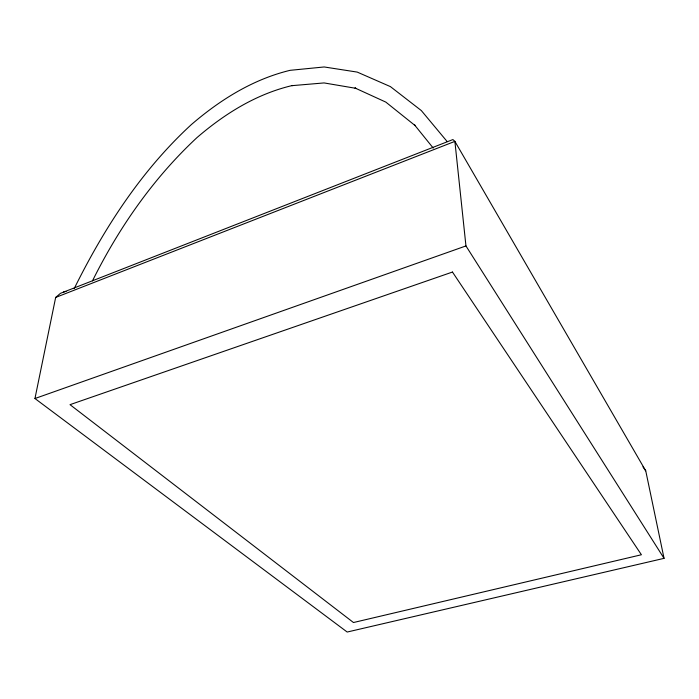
<?xml version="1.0" encoding="UTF-8"?>
<svg xmlns="http://www.w3.org/2000/svg" width="699" height="699" viewBox="0 0 699 699"><rect width="100%" height="100%" fill="white"/><g stroke="black" fill="none" stroke-linecap="round" stroke-linejoin="round"><path stroke-width="1.05" d="M34.95 398.526L55.667 297.442L60.498 293.309L452.9 139.564L454.883 141.381L645.754 470.881L664.05 558.352L347.185 632.036L34.95 398.526L465.953 245.934L454.883 141.381L55.667 297.442M92.478 280.849C118.909 227.682 153.369 178.158 196.952 137.624C224.763 113.666 256.568 93.858 292.654 85.444L291.902 85.662L324.074 82.928L355.852 88.319L354.952 87.978L385.813 102.098L415.232 125.663L414.402 124.745L433.231 148.074M74.199 288.6C104.16 228.145 141.416 170.451 191.395 124.553C220.124 99.817 252.898 79.319 290.068 70.328L324.196 66.964L357.233 72.093L390.418 86.615L421.34 110.582L447.159 141.565M63.539 291.981L66.021 291.404M642.966 466.845L645.754 470.881M465.953 245.934L664.05 558.352M452.463 272.042L70.014 404.66L353.476 622.529L641.411 554.753L452.463 272.042"/></g></svg>
